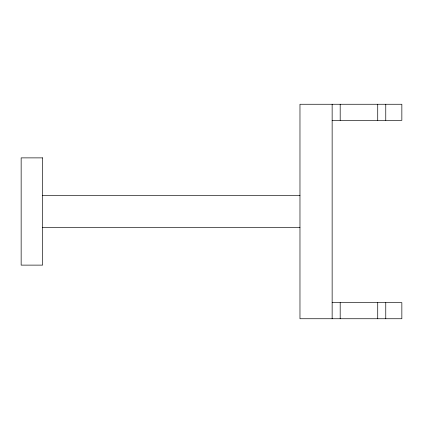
<?xml version="1.0" encoding="UTF-8"?>
<svg xmlns="http://www.w3.org/2000/svg" width="423" height="423" viewBox="0 0 423 423"><rect width="100%" height="100%" fill="white"/><g stroke="black" fill="none" stroke-linecap="round" stroke-linejoin="round"><path stroke-width="0.63" d="M332.145 120.349L401.85 120.349L401.85 104.259L299.97 104.259L299.97 318.741L401.85 318.741L401.85 302.651L332.145 302.651M42.596 195.415L299.97 195.415M42.596 227.585L299.97 227.585M385.765 104.259L385.765 120.349M385.765 302.651L385.765 318.741M377.723 104.259L377.723 120.349M377.723 302.651L377.723 318.741M340.187 104.259L340.187 120.349M340.187 302.651L340.187 318.741M332.145 104.259L332.145 318.741M42.596 157.879L21.15 157.879L21.15 265.121L42.596 265.121L42.596 157.879"/></g></svg>
